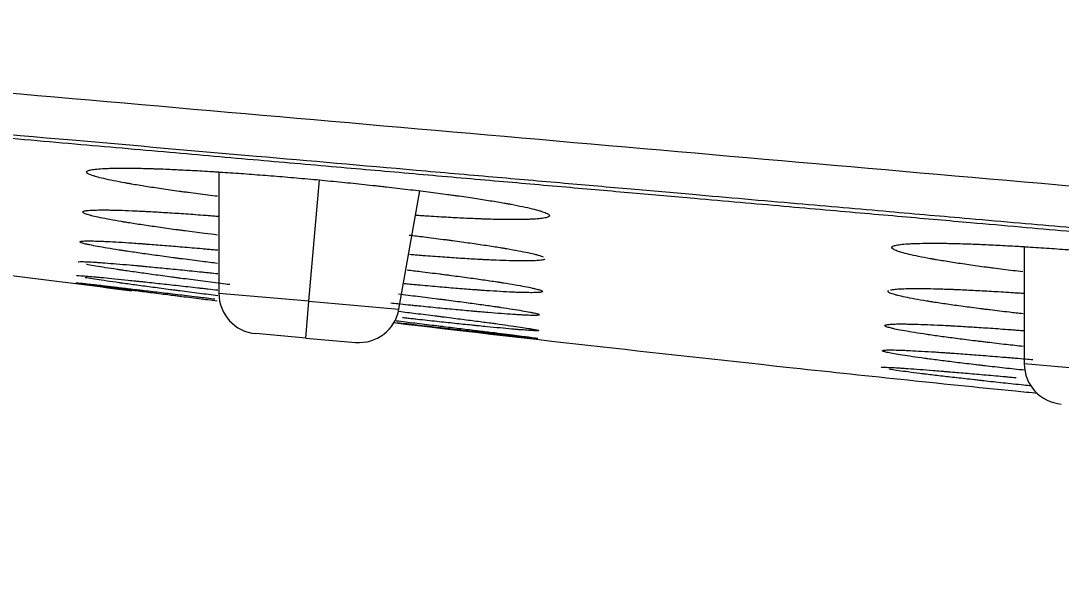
# Model space of a CAD drawing. Header units: millimetres. Extents: x 2433 to 4809, y -10272 to -6912.
# Drawn here: x 3942.58 to 3968.32, y -8014.41 to -8000.54 of the extents above; entities that cross this region are included whole.
import ezdxf

# ---------------------------------------------------------------- set-up
doc = ezdxf.new("R2010")
doc.units = ezdxf.units.MM
doc.layers.add('DIM', color=3, linetype='Continuous', lineweight=13)
doc.styles.add('ARIAL', font='arial.ttf')
doc.dimstyles.get("Standard").update_dxf_attribs({"dimtxt": 15, "dimasz": 15, "dimexe": 0.18, "dimexo": 0.0625, "dimgap": 4, "dimtad": 0, "dimtih": 1, "dimtoh": 1, "dimdec": 1, "dimdsep": 46, "dimtxsty": 'ARIAL', "dimcen": 0, "dimclrd": 3, "dimclre": 3, "dimclrt": 3, "dimadec": 0, "dimazin": 0, "dimtfac": 1, "dimtdec": 1, "dimtofl": 0, "dimtmove": 0, "dimatfit": 3, "dimfxl": 1, "dimtolj": 1, "dimtzin": 0, "dimarcsym": 0})

# ---------------------------------------------------------------- blocks, each defined once
blk = doc.blocks.new('*D39')
at = {"layer": 'Defpoints', "color": 0, "transparency": 16777216}
for p in [(3885.379, -7997.38), (4074.62, -8013.971), (4069.539, -8071.926)]:
    blk.add_point(p, dxfattribs=at)
at = {"layer": 'DIM', "color": 3, "lineweight": -2, "transparency": 16777216}
for p, q in [((3885.374, -7997.443), (3880.283, -8055.515)), ((4074.615, -8014.033), (4069.524, -8072.105)), ((3898.23, -8056.908), (3950.912, -8061.526)), ((4051.608, -8070.354), (3998.926, -8065.736))]:
    blk.add_line(p, q, dxfattribs=at)
at = {"layer": 'DIM', "color": 3, "transparency": 16777216}
for points in [[(3898.492, -8053.919), (3897.968, -8059.896), (3880.299, -8055.336)], [(4051.87, -8067.366), (4051.346, -8073.343), (4069.539, -8071.926)]]:
    blk.add_solid(points, dxfattribs=at)
at = {"layer": 'DIM', "color": 3, "transparency": 16777216, "insert": (3974.919, -8063.631), "char_height": 18, "attachment_point": 5, "style": 'ARIAL'}
blk.add_mtext('\\A1;190', dxfattribs=at)

msp = doc.modelspace()

# ---------------------------------------------------------------- linework, layer by layer
at = {"linetype": 'Continuous', "lineweight": 18, "extrusion": (-1, -2.22045e-16, 0)}
for p, q in [((3947.482, -8004.283), (3947.482, -8007.289)), ((3951.937, -8007.679), (3952.453, -8004.753)), ((3967.406, -8006.132), (3967.406, -8009.032)), ((3949.63, -8008.394), (3948.395, -8008.285)), ((3949.63, -8008.394), (3950.865, -8008.502))]:
    msp.add_line(p, q, dxfattribs=at)
at = {"linetype": 'Continuous', "lineweight": 13, "extrusion": (-1, -2.22045e-16, 0)}
for p, q in [((3949.709, -8007.484), (3949.972, -8004.48)), ((3949.709, -8007.484), (3947.482, -8007.289)), ((3949.63, -8008.394), (3949.709, -8007.484)), ((3949.709, -8007.484), (3951.937, -8007.679)), ((3969.633, -8009.227), (3967.406, -8009.032))]:
    msp.add_line(p, q, dxfattribs=at)
at = {"linetype": 'Continuous', "lineweight": 18}
for centre, start, end in [((3948.482, -8007.289), 180, 265), ((3950.952, -8007.505), 265, 350), ((3968.406, -8009.032), 180, 265)]:
    msp.add_arc(centre, 1, start, end, dxfattribs=at)
at = {"linetype": 'Continuous', "lineweight": 13}
for points, knots in [([(3925.062, -8000.813), (3927.337, -8001.014), (3929.613, -8001.212), (3934.167, -8001.612), (3936.446, -8001.811), (3943.283, -8002.411), (3947.845, -8002.811), (3961.544, -8004.011), (3970.687, -8004.814), (3979.831, -8005.614)], [0, 0, 0, 0, 0.125, 0.125, 0.25, 0.25, 0.5, 0.5, 1, 1, 1, 1]), ([(3979.742, -8006.643), (3979.725, -8006.641), (3979.691, -8006.638), (3979.641, -8006.634), (3979.591, -8006.629), (3979.541, -8006.625), (3979.491, -8006.621), (3979.441, -8006.616), (3979.39, -8006.612), (3979.338, -8006.607), (3979.285, -8006.603), (3979.23, -8006.598), (3979.174, -8006.593), (3979.116, -8006.588), (3979.052, -8006.582), (3978.982, -8006.576), (3978.904, -8006.569), (3978.823, -8006.562), (3978.738, -8006.555), (3978.649, -8006.547), (3978.556, -8006.539), (3978.459, -8006.53), (3978.358, -8006.521), (3978.252, -8006.512), (3978.143, -8006.503), (3977.979, -8006.488), (3977.749, -8006.468), (3977.444, -8006.441), (3977.102, -8006.411), (3976.723, -8006.378), (3976.376, -8006.348), (3976.07, -8006.321), (3975.811, -8006.298), (3975.534, -8006.274), (3975.24, -8006.248), (3974.929, -8006.221), (3974.543, -8006.187), (3974.07, -8006.146), (3973.5, -8006.096), (3972.77, -8006.032), (3971.851, -8005.951), (3970.71, -8005.851), (3969.556, -8005.75), (3968.402, -8005.649), (3967.261, -8005.549), (3965.804, -8005.421), (3963.967, -8005.26), (3961.686, -8005.06), (3959.557, -8004.874), (3957.638, -8004.705), (3955.988, -8004.561), (3954.218, -8004.406), (3951.678, -8004.183), (3948.21, -8003.879), (3943.655, -8003.48), (3939.7, -8003.133), (3936.505, -8002.853), (3934.23, -8002.654), (3932.093, -8002.466), (3930.16, -8002.297), (3928.928, -8002.189), (3928.151, -8002.121), (3927.771, -8002.088), (3927.299, -8002.046), (3926.834, -8002.006), (3926.415, -8001.969), (3926.085, -8001.94), (3925.786, -8001.914), (3925.517, -8001.89), (3925.28, -8001.869), (3925.132, -8001.856), (3925.063, -8001.85)], [0, 0, 0, 0, 0.00093, 0.001846, 0.002755, 0.003662, 0.004571, 0.005489, 0.006419, 0.007367, 0.008336, 0.00933, 0.010354, 0.01141, 0.012501, 0.01386, 0.015278, 0.016761, 0.018312, 0.019934, 0.02163, 0.023401, 0.025249, 0.027174, 0.029176, 0.031253, 0.03616, 0.041729, 0.047976, 0.054905, 0.062506, 0.066938, 0.071679, 0.076731, 0.082096, 0.087772, 0.093759, 0.103254, 0.113671, 0.125011, 0.143197, 0.164032, 0.187516, 0.206429, 0.227264, 0.25002, 0.286248, 0.327918, 0.375029, 0.402973, 0.433122, 0.465478, 0.500039, 0.572373, 0.6557, 0.750021, 0.78956, 0.83122, 0.875001, 0.907035, 0.937497, 0.942783, 0.949752, 0.958407, 0.968747, 0.975374, 0.981433, 0.986926, 0.991851, 0.996209, 1, 1, 1, 1])]:
    msp.add_open_spline(points, degree=3, knots=knots, dxfattribs=at)
at = {"linetype": 'Continuous', "lineweight": 18}
for points, knots in [([(3925.175, -8001.937), (3925.269, -8001.945), (3925.465, -8001.963), (3925.775, -8001.991), (3926.115, -8002.021), (3926.485, -8002.054), (3926.836, -8002.085), (3927.159, -8002.113), (3927.442, -8002.138), (3927.726, -8002.163), (3928.009, -8002.188), (3928.292, -8002.212), (3928.558, -8002.236), (3928.812, -8002.258), (3929.058, -8002.28), (3929.321, -8002.303), (3929.599, -8002.327), (3929.893, -8002.353), (3930.202, -8002.38), (3930.527, -8002.409), (3930.867, -8002.439), (3931.224, -8002.47), (3931.595, -8002.503), (3932.193, -8002.555), (3933.005, -8002.627), (3934.02, -8002.716), (3935.013, -8002.803), (3935.986, -8002.888), (3936.938, -8002.972), (3937.869, -8003.054), (3939.362, -8003.185), (3941.377, -8003.362), (3943.87, -8003.581), (3946.217, -8003.787), (3948.416, -8003.981), (3950.468, -8004.161), (3952.414, -8004.332), (3954.264, -8004.494), (3956.029, -8004.65), (3957.677, -8004.794), (3959.114, -8004.921), (3960.362, -8005.03), (3961.443, -8005.125), (3962.471, -8005.216), (3963.446, -8005.301), (3964.369, -8005.382), (3965.239, -8005.459), (3966.214, -8005.544), (3967.279, -8005.638), (3968.417, -8005.738), (3969.402, -8005.825), (3970.252, -8005.899), (3970.983, -8005.964), (3971.666, -8006.024), (3972.301, -8006.079), (3973.01, -8006.142), (3973.775, -8006.209), (3974.552, -8006.277), (3975.218, -8006.336), (3975.787, -8006.386), (3976.392, -8006.439), (3977.019, -8006.494), (3977.596, -8006.544), (3978.043, -8006.584), (3978.384, -8006.614), (3978.65, -8006.637), (3978.845, -8006.654), (3978.978, -8006.666), (3979.107, -8006.677), (3979.234, -8006.688), (3979.359, -8006.699), (3979.484, -8006.71), (3979.61, -8006.721), (3979.693, -8006.728), (3979.735, -8006.732)], [0, 0, 0, 0, 0.005151, 0.010852, 0.017103, 0.023903, 0.031252, 0.036466, 0.041678, 0.046888, 0.052095, 0.0573, 0.062502, 0.066749, 0.071284, 0.076106, 0.081216, 0.086613, 0.092297, 0.098266, 0.104522, 0.111063, 0.117889, 0.125, 0.144009, 0.162634, 0.180874, 0.198731, 0.216202, 0.23329, 0.249993, 0.298424, 0.344152, 0.387173, 0.427485, 0.465089, 0.499991, 0.53446, 0.566783, 0.596959, 0.624989, 0.645739, 0.665527, 0.68435, 0.702208, 0.719099, 0.735026, 0.749991, 0.772645, 0.793478, 0.812492, 0.826748, 0.840128, 0.852628, 0.864248, 0.874994, 0.891527, 0.906245, 0.91767, 0.928083, 0.937496, 0.950865, 0.962498, 0.969176, 0.9754, 0.981249, 0.983738, 0.986155, 0.988515, 0.990832, 0.993122, 0.995402, 0.997689, 1, 1, 1, 1]), ([(3947.448, -8004.885), (3947.369, -8004.876), (3947.29, -8004.866), (3947.048, -8004.835), (3946.888, -8004.814), (3946.693, -8004.788), (3946.654, -8004.783), (3946.577, -8004.773), (3946.539, -8004.767), (3946.425, -8004.752), (3946.351, -8004.741), (3946.134, -8004.71), (3945.996, -8004.69), (3945.735, -8004.65), (3945.61, -8004.63), (3945.434, -8004.601), (3945.377, -8004.592), (3945.294, -8004.577), (3945.267, -8004.572), (3945.214, -8004.563), (3945.187, -8004.558), (3945.058, -8004.535), (3944.963, -8004.517), (3944.789, -8004.481), (3944.711, -8004.464), (3944.569, -8004.431), (3944.507, -8004.415), (3944.439, -8004.396), (3944.426, -8004.392), (3944.401, -8004.385), (3944.389, -8004.381), (3944.355, -8004.37), (3944.335, -8004.363), (3944.281, -8004.342), (3944.254, -8004.329), (3944.218, -8004.304), (3944.209, -8004.293), (3944.21, -8004.277), (3944.213, -8004.272), (3944.221, -8004.264), (3944.224, -8004.262), (3944.231, -8004.257), (3944.236, -8004.255), (3944.26, -8004.244), (3944.289, -8004.235), (3944.364, -8004.221), (3944.411, -8004.215), (3944.521, -8004.204), (3944.585, -8004.2), (3944.676, -8004.195), (3944.695, -8004.195), (3944.733, -8004.193), (3944.793, -8004.191), (3944.856, -8004.189), (3944.989, -8004.187), (3945.085, -8004.186), (3945.293, -8004.187), (3945.404, -8004.188), (3945.582, -8004.192), (3945.644, -8004.193), (3945.739, -8004.196), (3945.771, -8004.197), (3945.837, -8004.199), (3945.87, -8004.2), (3946.037, -8004.205), (3946.176, -8004.211), (3946.466, -8004.224), (3946.616, -8004.231), (3946.929, -8004.248), (3947.09, -8004.257), (3947.299, -8004.27), (3947.341, -8004.272), (3947.426, -8004.278), (3947.553, -8004.286), (3947.682, -8004.294), (3947.942, -8004.312), (3948.118, -8004.325), (3948.475, -8004.352), (3948.656, -8004.366), (3948.933, -8004.388), (3949.026, -8004.396), (3949.213, -8004.412), (3949.307, -8004.42), (3949.588, -8004.444), (3949.777, -8004.461), (3949.966, -8004.479)], [0, 0, 0, 0, 0.017181, 0.017181, 0.053582, 0.053582, 0.062682, 0.062682, 0.071782, 0.071782, 0.089983, 0.089983, 0.126383, 0.126383, 0.162784, 0.162784, 0.180984, 0.180984, 0.190084, 0.190084, 0.199185, 0.199185, 0.235585, 0.235585, 0.271986, 0.271986, 0.308387, 0.308387, 0.317487, 0.317487, 0.326587, 0.326587, 0.344787, 0.344787, 0.381188, 0.381188, 0.417589, 0.417589, 0.435789, 0.435789, 0.444889, 0.444889, 0.45399, 0.45399, 0.49039, 0.49039, 0.526791, 0.526791, 0.563192, 0.563192, 0.572292, 0.572292, 0.581392, 0.599592, 0.599592, 0.635993, 0.635993, 0.672394, 0.672394, 0.690594, 0.690594, 0.699694, 0.699694, 0.708794, 0.708794, 0.745195, 0.745195, 0.781596, 0.781596, 0.817997, 0.817997, 0.827097, 0.827097, 0.836197, 0.854397, 0.854397, 0.890798, 0.890798, 0.927199, 0.927199, 0.945399, 0.945399, 0.963599, 0.963599, 1, 1, 1, 1]), ([(3949.966, -8004.479), (3950.155, -8004.497), (3950.343, -8004.515), (3950.715, -8004.552), (3950.9, -8004.571), (3951.175, -8004.601), (3951.266, -8004.611), (3951.403, -8004.626), (3951.448, -8004.631), (3951.539, -8004.641), (3951.584, -8004.646), (3951.81, -8004.671), (3951.986, -8004.692), (3952.33, -8004.733), (3952.498, -8004.754), (3952.826, -8004.795), (3952.986, -8004.816), (3953.181, -8004.843), (3953.22, -8004.848), (3953.297, -8004.858), (3953.335, -8004.864), (3953.449, -8004.879), (3953.522, -8004.89), (3953.739, -8004.921), (3953.876, -8004.942), (3954.137, -8004.983), (3954.261, -8005.003), (3954.437, -8005.033), (3954.494, -8005.043), (3954.577, -8005.057), (3954.604, -8005.062), (3954.658, -8005.072), (3954.684, -8005.077), (3954.813, -8005.101), (3954.908, -8005.12), (3955.081, -8005.157), (3955.16, -8005.174), (3955.301, -8005.209), (3955.363, -8005.225), (3955.431, -8005.245), (3955.444, -8005.249), (3955.469, -8005.257), (3955.504, -8005.269), (3955.535, -8005.28), (3955.589, -8005.302), (3955.616, -8005.315), (3955.652, -8005.341), (3955.661, -8005.353), (3955.659, -8005.37), (3955.657, -8005.375), (3955.649, -8005.383), (3955.646, -8005.386), (3955.638, -8005.391), (3955.634, -8005.393), (3955.609, -8005.405), (3955.58, -8005.413), (3955.504, -8005.428), (3955.411, -8005.441), (3955.284, -8005.45), (3955.193, -8005.454), (3955.174, -8005.455), (3955.135, -8005.456), (3955.076, -8005.458), (3955.013, -8005.46), (3954.88, -8005.462), (3954.784, -8005.462), (3954.577, -8005.461), (3954.467, -8005.46), (3954.288, -8005.456), (3954.227, -8005.454), (3954.132, -8005.451), (3954.1, -8005.45), (3954.035, -8005.448), (3954.002, -8005.447), (3953.835, -8005.441), (3953.696, -8005.435), (3953.407, -8005.421), (3953.257, -8005.413), (3952.945, -8005.396), (3952.784, -8005.386), (3952.575, -8005.372), (3952.533, -8005.37), (3952.449, -8005.364), (3952.406, -8005.361), (3952.362, -8005.358), (3952.362, -8005.358)], [0, 0, 0, 0, 0.036358, 0.036358, 0.072715, 0.072715, 0.090894, 0.090894, 0.099984, 0.099984, 0.109073, 0.109073, 0.145431, 0.145431, 0.181788, 0.181788, 0.218146, 0.218146, 0.227236, 0.227236, 0.236325, 0.236325, 0.254504, 0.254504, 0.290861, 0.290861, 0.327219, 0.327219, 0.345398, 0.345398, 0.354487, 0.354487, 0.363577, 0.363577, 0.399935, 0.399935, 0.436292, 0.436292, 0.47265, 0.47265, 0.481739, 0.481739, 0.490829, 0.509008, 0.509008, 0.545365, 0.545365, 0.581723, 0.581723, 0.599902, 0.599902, 0.608991, 0.608991, 0.618081, 0.618081, 0.654438, 0.654438, 0.690796, 0.727154, 0.727154, 0.736243, 0.736243, 0.745333, 0.763511, 0.763511, 0.799869, 0.799869, 0.836227, 0.836227, 0.854406, 0.854406, 0.863495, 0.863495, 0.872584, 0.872584, 0.908942, 0.908942, 0.9453, 0.9453, 0.981658, 0.981658, 0.990747, 0.990747, 0.999836, 1, 1, 1, 1]), ([(3947.45, -8005.844), (3947.342, -8005.83), (3947.235, -8005.817), (3946.965, -8005.783), (3946.805, -8005.762), (3946.609, -8005.737), (3946.571, -8005.731), (3946.493, -8005.721), (3946.455, -8005.716), (3946.341, -8005.701), (3946.267, -8005.691), (3946.05, -8005.66), (3945.912, -8005.641), (3945.65, -8005.602), (3945.526, -8005.584), (3945.349, -8005.556), (3945.292, -8005.547), (3945.209, -8005.533), (3945.182, -8005.529), (3945.128, -8005.52), (3945.101, -8005.516), (3944.972, -8005.494), (3944.876, -8005.477), (3944.702, -8005.445), (3944.623, -8005.429), (3944.481, -8005.4), (3944.418, -8005.386), (3944.35, -8005.369), (3944.337, -8005.365), (3944.311, -8005.359), (3944.299, -8005.356), (3944.265, -8005.346), (3944.244, -8005.34), (3944.189, -8005.322), (3944.162, -8005.312), (3944.125, -8005.292), (3944.116, -8005.282), (3944.116, -8005.27), (3944.119, -8005.266), (3944.126, -8005.261), (3944.129, -8005.259), (3944.136, -8005.256), (3944.14, -8005.254), (3944.165, -8005.246), (3944.193, -8005.241), (3944.268, -8005.232), (3944.314, -8005.229), (3944.424, -8005.224), (3944.487, -8005.223), (3944.578, -8005.222), (3944.596, -8005.222), (3944.635, -8005.222), (3944.694, -8005.223), (3944.757, -8005.223), (3944.889, -8005.226), (3944.985, -8005.228), (3945.192, -8005.235), (3945.303, -8005.239), (3945.481, -8005.247), (3945.542, -8005.25), (3945.637, -8005.255), (3945.669, -8005.257), (3945.735, -8005.26), (3945.767, -8005.262), (3945.934, -8005.271), (3946.073, -8005.279), (3946.363, -8005.297), (3946.663, -8005.317), (3946.986, -8005.341), (3947.194, -8005.356), (3947.236, -8005.36), (3947.321, -8005.366), (3947.383, -8005.371), (3947.445, -8005.376), (3947.465, -8005.377)], [0, 0, 0, 0, 0.02752, 0.02752, 0.070521, 0.070521, 0.081271, 0.081271, 0.092021, 0.092021, 0.113521, 0.113521, 0.156522, 0.156522, 0.199523, 0.199523, 0.221023, 0.221023, 0.231773, 0.231773, 0.242523, 0.242523, 0.285524, 0.285524, 0.328524, 0.328524, 0.371525, 0.371525, 0.382275, 0.382275, 0.393025, 0.393025, 0.414526, 0.414526, 0.457526, 0.457526, 0.500527, 0.500527, 0.522027, 0.522027, 0.532777, 0.532777, 0.543527, 0.543527, 0.586528, 0.586528, 0.629528, 0.629528, 0.672529, 0.672529, 0.683279, 0.683279, 0.694029, 0.71553, 0.71553, 0.75853, 0.75853, 0.801531, 0.801531, 0.823031, 0.823031, 0.833781, 0.833781, 0.844531, 0.844531, 0.887532, 0.887532, 0.930533, 0.973533, 0.973533, 0.984283, 0.984283, 0.995033, 1, 1, 1, 1]), ([(3935.473, -8005.926), (3937.699, -8006.231), (3940.984, -8006.669), (3944.272, -8007.088), (3945.33, -8007.222)], [0, 0, 0, 0, 0.678169, 1, 1, 1, 1]), ([(3952.19, -8005.844), (3952.313, -8005.859), (3952.435, -8005.874), (3952.718, -8005.909), (3952.879, -8005.93), (3953.074, -8005.955), (3953.113, -8005.96), (3953.19, -8005.97), (3953.228, -8005.975), (3953.341, -8005.991), (3953.415, -8006.001), (3953.632, -8006.031), (3953.769, -8006.05), (3954.031, -8006.089), (3954.156, -8006.108), (3954.332, -8006.135), (3954.389, -8006.144), (3954.472, -8006.158), (3954.499, -8006.163), (3954.553, -8006.172), (3954.58, -8006.176), (3954.709, -8006.198), (3954.804, -8006.215), (3954.978, -8006.248), (3955.057, -8006.264), (3955.199, -8006.295), (3955.262, -8006.309), (3955.33, -8006.327), (3955.343, -8006.33), (3955.368, -8006.337), (3955.404, -8006.347), (3955.435, -8006.357), (3955.472, -8006.369), (3955.489, -8006.375), (3955.503, -8006.381)], [0, 0, 0, 0, 0.070854, 0.070854, 0.168448, 0.168448, 0.192846, 0.192846, 0.217245, 0.217245, 0.266042, 0.266042, 0.363637, 0.363637, 0.461231, 0.461231, 0.510028, 0.510028, 0.534427, 0.534427, 0.558825, 0.558825, 0.65642, 0.65642, 0.754014, 0.754014, 0.851608, 0.851608, 0.876007, 0.876007, 0.900405, 0.949203, 0.949203, 1, 1, 1, 1]), ([(3947.452, -8006.547), (3947.322, -8006.53), (3947.194, -8006.514), (3946.904, -8006.478), (3946.743, -8006.457), (3946.547, -8006.431), (3946.509, -8006.426), (3946.431, -8006.416), (3946.393, -8006.411), (3946.279, -8006.396), (3946.205, -8006.386), (3945.988, -8006.356), (3945.849, -8006.337), (3945.587, -8006.3), (3945.462, -8006.282), (3945.285, -8006.256), (3945.228, -8006.247), (3945.144, -8006.235), (3945.117, -8006.231), (3945.063, -8006.222), (3945.036, -8006.218), (3944.906, -8006.198), (3944.811, -8006.182), (3944.635, -8006.153), (3944.556, -8006.139), (3944.413, -8006.113), (3944.35, -8006.101), (3944.267, -8006.084), (3944.242, -8006.079), (3944.196, -8006.068), (3944.175, -8006.063), (3944.119, -8006.049), (3944.091, -8006.04), (3944.054, -8006.025), (3944.044, -8006.018), (3944.044, -8006.01), (3944.046, -8006.007), (3944.053, -8006.004), (3944.056, -8006.002), (3944.063, -8006), (3944.067, -8005.999), (3944.091, -8005.995), (3944.119, -8005.992), (3944.193, -8005.989), (3944.239, -8005.989), (3944.348, -8005.989), (3944.411, -8005.991), (3944.501, -8005.994), (3944.52, -8005.994), (3944.558, -8005.996), (3944.616, -8005.998), (3944.679, -8006.001), (3944.811, -8006.007), (3944.907, -8006.013), (3945.113, -8006.025), (3945.223, -8006.032), (3945.401, -8006.044), (3945.462, -8006.048), (3945.557, -8006.055), (3945.589, -8006.057), (3945.654, -8006.062), (3945.687, -8006.065), (3945.853, -8006.077), (3945.991, -8006.088), (3946.28, -8006.111), (3946.58, -8006.136), (3946.902, -8006.163), (3947.11, -8006.182), (3947.152, -8006.186), (3947.236, -8006.193), (3947.325, -8006.201), (3947.414, -8006.209), (3947.461, -8006.213)], [0, 0, 0, 0, 0.03246, 0.03246, 0.074946, 0.074946, 0.085567, 0.085567, 0.096189, 0.096189, 0.117432, 0.117432, 0.159918, 0.159918, 0.202405, 0.202405, 0.223648, 0.223648, 0.234269, 0.234269, 0.244891, 0.244891, 0.287377, 0.287377, 0.329864, 0.329864, 0.37235, 0.37235, 0.393593, 0.393593, 0.414836, 0.414836, 0.457323, 0.457323, 0.499809, 0.499809, 0.521052, 0.521052, 0.531674, 0.531674, 0.542295, 0.542295, 0.584781, 0.584781, 0.627268, 0.627268, 0.669754, 0.669754, 0.680376, 0.680376, 0.690997, 0.71224, 0.71224, 0.754727, 0.754727, 0.797213, 0.797213, 0.818456, 0.818456, 0.829078, 0.829078, 0.839699, 0.839699, 0.882185, 0.882185, 0.924672, 0.967158, 0.967158, 0.97778, 0.97778, 0.988401, 1, 1, 1, 1]), ([(3967.372, -8006.756), (3967.29, -8006.746), (3967.208, -8006.736), (3966.963, -8006.706), (3966.803, -8006.686), (3966.608, -8006.66), (3966.569, -8006.655), (3966.492, -8006.645), (3966.454, -8006.64), (3966.34, -8006.625), (3966.266, -8006.615), (3966.05, -8006.584), (3965.912, -8006.564), (3965.65, -8006.525), (3965.526, -8006.505), (3965.35, -8006.476), (3965.293, -8006.467), (3965.21, -8006.453), (3965.183, -8006.448), (3965.13, -8006.438), (3965.103, -8006.434), (3964.974, -8006.41), (3964.879, -8006.392), (3964.706, -8006.356), (3964.627, -8006.339), (3964.486, -8006.306), (3964.424, -8006.289), (3964.356, -8006.27), (3964.343, -8006.266), (3964.318, -8006.258), (3964.306, -8006.254), (3964.273, -8006.243), (3964.252, -8006.235), (3964.198, -8006.214), (3964.171, -8006.2), (3964.135, -8006.175), (3964.126, -8006.163), (3964.128, -8006.146), (3964.13, -8006.14), (3964.138, -8006.132), (3964.141, -8006.13), (3964.149, -8006.125), (3964.153, -8006.122), (3964.178, -8006.11), (3964.207, -8006.102), (3964.283, -8006.086), (3964.329, -8006.079), (3964.44, -8006.067), (3964.504, -8006.062), (3964.595, -8006.057), (3964.614, -8006.056), (3964.652, -8006.055), (3964.712, -8006.052), (3964.775, -8006.05), (3964.908, -8006.047), (3965.005, -8006.046), (3965.212, -8006.045), (3965.323, -8006.046), (3965.502, -8006.049), (3965.563, -8006.05), (3965.659, -8006.052), (3965.691, -8006.053), (3965.756, -8006.054), (3965.79, -8006.055), (3965.957, -8006.06), (3966.096, -8006.065), (3966.386, -8006.077), (3966.688, -8006.09), (3967.011, -8006.108), (3967.22, -8006.12), (3967.262, -8006.122), (3967.347, -8006.127), (3967.474, -8006.135), (3967.603, -8006.143), (3967.863, -8006.16), (3968.039, -8006.172), (3968.397, -8006.197), (3968.578, -8006.211), (3968.855, -8006.232), (3968.948, -8006.24), (3969.135, -8006.255), (3969.229, -8006.262), (3969.51, -8006.286), (3969.699, -8006.303), (3969.888, -8006.32)], [0, 0, 0, 0, 0.017807, 0.017807, 0.054184, 0.054184, 0.063279, 0.063279, 0.072373, 0.072373, 0.090562, 0.090562, 0.126939, 0.126939, 0.163317, 0.163317, 0.181506, 0.181506, 0.1906, 0.1906, 0.199694, 0.199694, 0.236072, 0.236072, 0.272449, 0.272449, 0.308827, 0.308827, 0.317921, 0.317921, 0.327016, 0.327016, 0.345205, 0.345205, 0.381582, 0.381582, 0.41796, 0.41796, 0.436148, 0.436148, 0.445243, 0.445243, 0.454337, 0.454337, 0.490715, 0.490715, 0.527092, 0.527092, 0.56347, 0.56347, 0.572564, 0.572564, 0.581658, 0.599847, 0.599847, 0.636225, 0.636225, 0.672602, 0.672602, 0.690791, 0.690791, 0.699885, 0.699885, 0.70898, 0.70898, 0.745357, 0.745357, 0.781735, 0.818112, 0.818112, 0.827207, 0.827207, 0.836301, 0.85449, 0.85449, 0.890867, 0.890867, 0.927245, 0.927245, 0.945434, 0.945434, 0.963622, 0.963622, 1, 1, 1, 1]), ([(3955.546, -8006.444), (3955.546, -8006.444), (3955.545, -8006.444), (3955.542, -8006.446), (3955.537, -8006.448), (3955.513, -8006.457), (3955.484, -8006.462), (3955.41, -8006.472), (3955.363, -8006.476), (3955.254, -8006.482), (3955.19, -8006.483), (3955.1, -8006.485), (3955.081, -8006.485), (3955.043, -8006.485), (3954.984, -8006.485), (3954.92, -8006.484), (3954.788, -8006.483), (3954.693, -8006.48), (3954.487, -8006.474), (3954.376, -8006.47), (3954.198, -8006.462), (3954.137, -8006.459), (3954.042, -8006.454), (3954.01, -8006.453), (3953.945, -8006.449), (3953.912, -8006.448), (3953.746, -8006.439), (3953.607, -8006.43), (3953.318, -8006.412), (3953.169, -8006.402), (3952.858, -8006.38), (3952.697, -8006.368), (3952.488, -8006.352), (3952.446, -8006.348), (3952.362, -8006.342), (3952.293, -8006.336), (3952.222, -8006.331), (3952.195, -8006.328)], [0, 0, 0, 0, 0.001144, 0.001144, 0.024031, 0.024031, 0.115576, 0.115576, 0.207122, 0.207122, 0.298668, 0.298668, 0.321554, 0.321554, 0.344441, 0.390214, 0.390214, 0.481759, 0.481759, 0.573305, 0.573305, 0.619078, 0.619078, 0.641964, 0.641964, 0.664851, 0.664851, 0.756397, 0.756397, 0.847942, 0.847942, 0.939488, 0.939488, 0.962375, 0.962375, 0.985261, 1, 1, 1, 1]), ([(3944.004, -8006.506), (3944.005, -8006.506), (3944.006, -8006.506), (3944.011, -8006.505), (3944.015, -8006.505), (3944.038, -8006.502), (3944.065, -8006.501), (3944.139, -8006.502), (3944.184, -8006.504), (3944.292, -8006.509), (3944.355, -8006.512), (3944.444, -8006.518), (3944.463, -8006.519), (3944.501, -8006.522), (3944.559, -8006.526), (3944.622, -8006.53), (3944.753, -8006.54), (3944.848, -8006.548), (3945.053, -8006.565), (3945.164, -8006.574), (3945.341, -8006.59), (3945.402, -8006.596), (3945.496, -8006.604), (3945.528, -8006.607), (3945.593, -8006.613), (3945.757, -8006.628), (3945.93, -8006.645), (3946.218, -8006.673), (3946.518, -8006.702), (3946.839, -8006.735), (3947.047, -8006.756), (3947.089, -8006.76), (3947.173, -8006.769), (3947.281, -8006.78), (3947.391, -8006.792), (3947.459, -8006.799)], [0, 0, 0, 0, 0.007525, 0.007525, 0.02979, 0.02979, 0.118849, 0.118849, 0.207908, 0.207908, 0.296967, 0.296967, 0.319232, 0.319232, 0.341497, 0.386026, 0.386026, 0.475085, 0.475085, 0.564145, 0.564145, 0.608674, 0.608674, 0.630939, 0.630939, 0.653204, 0.742263, 0.742263, 0.831322, 0.920381, 0.920381, 0.942646, 0.942646, 0.964911, 1, 1, 1, 1]), ([(3947.755, -8007.072), (3947.68, -8007.062), (3947.605, -8007.053), (3947.359, -8007.022), (3947.191, -8007), (3946.862, -8006.958), (3946.701, -8006.937), (3946.505, -8006.911), (3946.467, -8006.906), (3946.389, -8006.896), (3946.351, -8006.891), (3946.237, -8006.875), (3946.163, -8006.865), (3945.945, -8006.836), (3945.807, -8006.817), (3945.543, -8006.78), (3945.419, -8006.762), (3945.241, -8006.737), (3945.184, -8006.728), (3945.1, -8006.716), (3945.073, -8006.712), (3945.019, -8006.704), (3944.992, -8006.7), (3944.861, -8006.68), (3944.765, -8006.666), (3944.59, -8006.638), (3944.51, -8006.625), (3944.366, -8006.6), (3944.303, -8006.589), (3944.233, -8006.576), (3944.22, -8006.573), (3944.207, -8006.571), (3944.206, -8006.571), (3944.205, -8006.571)], [0, 0, 0, 0, 0.044061, 0.044061, 0.14725, 0.14725, 0.250438, 0.250438, 0.276236, 0.276236, 0.302033, 0.302033, 0.353627, 0.353627, 0.456815, 0.456815, 0.560004, 0.560004, 0.611598, 0.611598, 0.637395, 0.637395, 0.663192, 0.663192, 0.766381, 0.766381, 0.869569, 0.869569, 0.972758, 0.972758, 0.998555, 0.998555, 1, 1, 1, 1]), ([(3943.962, -8006.85), (3943.963, -8006.85), (3943.963, -8006.85), (3943.966, -8006.849), (3943.969, -8006.849), (3943.976, -8006.848), (3943.98, -8006.848), (3944.002, -8006.848), (3944.03, -8006.849), (3944.102, -8006.853), (3944.147, -8006.856), (3944.255, -8006.865), (3944.317, -8006.87), (3944.406, -8006.878), (3944.425, -8006.88), (3944.463, -8006.883), (3944.521, -8006.888), (3944.583, -8006.894), (3944.714, -8006.907), (3944.809, -8006.916), (3945.013, -8006.937), (3945.123, -8006.948), (3945.3, -8006.967), (3945.361, -8006.973), (3945.455, -8006.983), (3945.487, -8006.987), (3945.552, -8006.993), (3945.585, -8006.997), (3945.75, -8007.015), (3945.888, -8007.03), (3946.176, -8007.061), (3946.475, -8007.094), (3946.796, -8007.13), (3947.003, -8007.153), (3947.045, -8007.158), (3947.129, -8007.167), (3947.252, -8007.181), (3947.376, -8007.195), (3947.458, -8007.204)], [0, 0, 0, 0, 0.005716, 0.005716, 0.027373, 0.027373, 0.04903, 0.04903, 0.135659, 0.135659, 0.222288, 0.222288, 0.308917, 0.308917, 0.330574, 0.330574, 0.352232, 0.395546, 0.395546, 0.482175, 0.482175, 0.568804, 0.568804, 0.612119, 0.612119, 0.633776, 0.633776, 0.655433, 0.655433, 0.742062, 0.742062, 0.828691, 0.91532, 0.91532, 0.936977, 0.936977, 0.958635, 1, 1, 1, 1]), ([(3947.455, -8007.348), (3947.3, -8007.328), (3947.148, -8007.309), (3946.835, -8007.269), (3946.674, -8007.248), (3946.478, -8007.222), (3946.44, -8007.217), (3946.362, -8007.207), (3946.324, -8007.202), (3946.21, -8007.187), (3946.136, -8007.177), (3945.918, -8007.148), (3945.779, -8007.13), (3945.516, -8007.094), (3945.39, -8007.077), (3945.213, -8007.053), (3945.155, -8007.045), (3945.071, -8007.033), (3945.044, -8007.029), (3944.99, -8007.021), (3944.963, -8007.018), (3944.832, -8006.999), (3944.736, -8006.985), (3944.56, -8006.959), (3944.48, -8006.947), (3944.336, -8006.925), (3944.272, -8006.915), (3944.202, -8006.903), (3944.189, -8006.901), (3944.175, -8006.899), (3944.174, -8006.899), (3944.173, -8006.899)], [0, 0, 0, 0, 0.098457, 0.098457, 0.20749, 0.20749, 0.234749, 0.234749, 0.262007, 0.262007, 0.316524, 0.316524, 0.425557, 0.425557, 0.534591, 0.534591, 0.589107, 0.589107, 0.616366, 0.616366, 0.643624, 0.643624, 0.752657, 0.752657, 0.861691, 0.861691, 0.970724, 0.970724, 0.997982, 0.997982, 1, 1, 1, 1]), ([(3952.14, -8006.706), (3952.251, -8006.72), (3952.36, -8006.733), (3952.631, -8006.766), (3952.791, -8006.786), (3952.987, -8006.811), (3953.026, -8006.816), (3953.103, -8006.826), (3953.141, -8006.831), (3953.255, -8006.846), (3953.329, -8006.856), (3953.546, -8006.885), (3953.684, -8006.904), (3953.946, -8006.94), (3954.071, -8006.958), (3954.247, -8006.984), (3954.305, -8006.993), (3954.388, -8007.006), (3954.415, -8007.01), (3954.469, -8007.018), (3954.496, -8007.022), (3954.626, -8007.043), (3954.721, -8007.059), (3954.896, -8007.089), (3954.975, -8007.103), (3955.118, -8007.13), (3955.181, -8007.143), (3955.25, -8007.158), (3955.263, -8007.161), (3955.288, -8007.167), (3955.325, -8007.175), (3955.356, -8007.183), (3955.411, -8007.199), (3955.439, -8007.208), (3955.476, -8007.225), (3955.486, -8007.233), (3955.486, -8007.243), (3955.483, -8007.246), (3955.476, -8007.25), (3955.473, -8007.251), (3955.466, -8007.254), (3955.462, -8007.255), (3955.438, -8007.261), (3955.409, -8007.264), (3955.335, -8007.269), (3955.289, -8007.27), (3955.18, -8007.271), (3955.117, -8007.27), (3955.027, -8007.268), (3955.008, -8007.268), (3954.97, -8007.267), (3954.912, -8007.265), (3954.849, -8007.263), (3954.717, -8007.257), (3954.622, -8007.252), (3954.416, -8007.241), (3954.306, -8007.234), (3954.129, -8007.223), (3954.068, -8007.219), (3953.973, -8007.212), (3953.941, -8007.21), (3953.876, -8007.205), (3953.843, -8007.203), (3953.678, -8007.19), (3953.539, -8007.18), (3953.251, -8007.157), (3953.102, -8007.144), (3952.791, -8007.117), (3952.63, -8007.103), (3952.422, -8007.084), (3952.381, -8007.081), (3952.297, -8007.073), (3952.207, -8007.065), (3952.117, -8007.056), (3952.07, -8007.052)], [0, 0, 0, 0, 0.027807, 0.027807, 0.070488, 0.070488, 0.081158, 0.081158, 0.091829, 0.091829, 0.113169, 0.113169, 0.155851, 0.155851, 0.198532, 0.198532, 0.219872, 0.219872, 0.230543, 0.230543, 0.241213, 0.241213, 0.283894, 0.283894, 0.326575, 0.326575, 0.369257, 0.369257, 0.379927, 0.379927, 0.390597, 0.411938, 0.411938, 0.454619, 0.454619, 0.4973, 0.4973, 0.518641, 0.518641, 0.529311, 0.529311, 0.539982, 0.539982, 0.582663, 0.582663, 0.625344, 0.625344, 0.668025, 0.668025, 0.678696, 0.678696, 0.689366, 0.710707, 0.710707, 0.753388, 0.753388, 0.796069, 0.796069, 0.81741, 0.81741, 0.82808, 0.82808, 0.83875, 0.83875, 0.881432, 0.881432, 0.924113, 0.924113, 0.966794, 0.966794, 0.977464, 0.977464, 0.988135, 1, 1, 1, 1]), ([(3943.941, -8007.024), (3943.942, -8007.023), (3943.944, -8007.023), (3943.948, -8007.024), (3943.951, -8007.024), (3943.958, -8007.024), (3943.962, -8007.024), (3943.984, -8007.026), (3944.011, -8007.029), (3944.083, -8007.036), (3944.128, -8007.041), (3944.235, -8007.053), (3944.297, -8007.06), (3944.386, -8007.07), (3944.405, -8007.072), (3944.442, -8007.076), (3944.5, -8007.083), (3944.563, -8007.09), (3944.693, -8007.105), (3944.788, -8007.116), (3944.992, -8007.14), (3945.102, -8007.153), (3945.278, -8007.173), (3945.339, -8007.181), (3945.433, -8007.192), (3945.465, -8007.196), (3945.529, -8007.203), (3945.562, -8007.207), (3945.727, -8007.227), (3945.865, -8007.243), (3946.153, -8007.277), (3946.451, -8007.313), (3946.772, -8007.351), (3946.979, -8007.376), (3947.021, -8007.381), (3947.105, -8007.391), (3947.211, -8007.404), (3947.319, -8007.417), (3947.385, -8007.425)], [0, 0, 0, 0, 0.026558, 0.026558, 0.047937, 0.047937, 0.069316, 0.069316, 0.154834, 0.154834, 0.240351, 0.240351, 0.325868, 0.325868, 0.347247, 0.347247, 0.368627, 0.411385, 0.411385, 0.496902, 0.496902, 0.58242, 0.58242, 0.625178, 0.625178, 0.646558, 0.646558, 0.667937, 0.667937, 0.753454, 0.753454, 0.838971, 0.924488, 0.924488, 0.945868, 0.945868, 0.967247, 1, 1, 1, 1]), ([(3947.441, -8007.48), (3947.287, -8007.461), (3947.136, -8007.442), (3946.824, -8007.403), (3946.663, -8007.383), (3946.467, -8007.358), (3946.428, -8007.353), (3946.351, -8007.343), (3946.313, -8007.338), (3946.198, -8007.324), (3946.124, -8007.314), (3945.906, -8007.287), (3945.767, -8007.269), (3945.503, -8007.235), (3945.378, -8007.219), (3945.2, -8007.196), (3945.143, -8007.189), (3945.059, -8007.178), (3945.031, -8007.174), (3944.977, -8007.167), (3944.95, -8007.164), (3944.819, -8007.147), (3944.722, -8007.134), (3944.546, -8007.11), (3944.465, -8007.1), (3944.321, -8007.08), (3944.257, -8007.071), (3944.187, -8007.062), (3944.173, -8007.06), (3944.159, -8007.058), (3944.158, -8007.058), (3944.157, -8007.058)], [0, 0, 0, 0, 0.097802, 0.097802, 0.206895, 0.206895, 0.234168, 0.234168, 0.261441, 0.261441, 0.315988, 0.315988, 0.42508, 0.42508, 0.534173, 0.534173, 0.58872, 0.58872, 0.615993, 0.615993, 0.643266, 0.643266, 0.752359, 0.752359, 0.861452, 0.861452, 0.970545, 0.970545, 0.997818, 0.997818, 1, 1, 1, 1]), ([(3967.374, -8007.795), (3967.26, -8007.782), (3967.148, -8007.769), (3966.873, -8007.737), (3966.713, -8007.717), (3966.518, -8007.693), (3966.479, -8007.688), (3966.402, -8007.679), (3966.363, -8007.674), (3966.25, -8007.659), (3966.176, -8007.65), (3965.959, -8007.621), (3965.821, -8007.602), (3965.559, -8007.566), (3965.435, -8007.548), (3965.258, -8007.521), (3965.201, -8007.512), (3965.118, -8007.499), (3965.091, -8007.495), (3965.037, -8007.486), (3965.011, -8007.482), (3964.881, -8007.46), (3964.786, -8007.444), (3964.612, -8007.412), (3964.534, -8007.397), (3964.392, -8007.367), (3964.33, -8007.353), (3964.262, -8007.336), (3964.249, -8007.332), (3964.224, -8007.325), (3964.212, -8007.322), (3964.178, -8007.312), (3964.157, -8007.306), (3964.103, -8007.288), (3964.075, -8007.276), (3964.039, -8007.255), (3964.03, -8007.245), (3964.031, -8007.232), (3964.034, -8007.227), (3964.041, -8007.221), (3964.044, -8007.219), (3964.049, -8007.217), (3964.049, -8007.217), (3964.049, -8007.217)], [0, 0, 0, 0, 0.053953, 0.053953, 0.1343, 0.1343, 0.154387, 0.154387, 0.174474, 0.174474, 0.214647, 0.214647, 0.294995, 0.294995, 0.375342, 0.375342, 0.415515, 0.415515, 0.435602, 0.435602, 0.455689, 0.455689, 0.536036, 0.536036, 0.616383, 0.616383, 0.69673, 0.69673, 0.716817, 0.716817, 0.736904, 0.736904, 0.777077, 0.777077, 0.857425, 0.857425, 0.937772, 0.937772, 0.977945, 0.977945, 0.998032, 0.998032, 1, 1, 1, 1]), ([(3964.096, -8007.202), (3964.11, -8007.198), (3964.128, -8007.195), (3964.185, -8007.187), (3964.232, -8007.182), (3964.342, -8007.175), (3964.406, -8007.172), (3964.497, -8007.169), (3964.515, -8007.169), (3964.554, -8007.168), (3964.613, -8007.167), (3964.677, -8007.167), (3964.81, -8007.167), (3964.906, -8007.167), (3965.113, -8007.171), (3965.224, -8007.174), (3965.403, -8007.179), (3965.464, -8007.181), (3965.559, -8007.184), (3965.592, -8007.186), (3965.657, -8007.188), (3965.69, -8007.189), (3965.857, -8007.196), (3965.996, -8007.203), (3966.286, -8007.217), (3966.587, -8007.234), (3966.91, -8007.253), (3967.119, -8007.267), (3967.161, -8007.27), (3967.246, -8007.275), (3967.307, -8007.279), (3967.369, -8007.283), (3967.389, -8007.285)], [0, 0, 0, 0, 0.051598, 0.051598, 0.150257, 0.150257, 0.248915, 0.248915, 0.273579, 0.273579, 0.298244, 0.347573, 0.347573, 0.446231, 0.446231, 0.54489, 0.54489, 0.594219, 0.594219, 0.618883, 0.618883, 0.643548, 0.643548, 0.742206, 0.742206, 0.840864, 0.939522, 0.939522, 0.964187, 0.964187, 0.988852, 1, 1, 1, 1]), ([(3951.922, -8007.301), (3952.084, -8007.321), (3952.243, -8007.341), (3952.563, -8007.38), (3952.724, -8007.4), (3952.92, -8007.425), (3952.958, -8007.43), (3953.036, -8007.44), (3953.074, -8007.445), (3953.188, -8007.46), (3953.262, -8007.469), (3953.479, -8007.498), (3953.617, -8007.516), (3953.88, -8007.552), (3954.005, -8007.569), (3954.183, -8007.594), (3954.24, -8007.602), (3954.324, -8007.614), (3954.351, -8007.618), (3954.405, -8007.626), (3954.432, -8007.63), (3954.562, -8007.649), (3954.658, -8007.664), (3954.834, -8007.691), (3954.913, -8007.704), (3955.057, -8007.729), (3955.12, -8007.74), (3955.19, -8007.753), (3955.203, -8007.756), (3955.228, -8007.761), (3955.265, -8007.768), (3955.296, -8007.775), (3955.352, -8007.788), (3955.381, -8007.796), (3955.404, -8007.804), (3955.407, -8007.805), (3955.411, -8007.806)], [0, 0, 0, 0, 0.08479, 0.08479, 0.17442, 0.17442, 0.196827, 0.196827, 0.219235, 0.219235, 0.26405, 0.26405, 0.35368, 0.35368, 0.44331, 0.44331, 0.488124, 0.488124, 0.510532, 0.510532, 0.532939, 0.532939, 0.622569, 0.622569, 0.712199, 0.712199, 0.801829, 0.801829, 0.824237, 0.824237, 0.846644, 0.891459, 0.891459, 0.981089, 0.981089, 1, 1, 1, 1]), ([(3955.414, -8007.828), (3955.414, -8007.828), (3955.414, -8007.828), (3955.41, -8007.829), (3955.406, -8007.829), (3955.383, -8007.833), (3955.355, -8007.834), (3955.282, -8007.835), (3955.236, -8007.834), (3955.128, -8007.831), (3955.065, -8007.828), (3954.975, -8007.823), (3954.957, -8007.822), (3954.919, -8007.82), (3954.861, -8007.817), (3954.798, -8007.813), (3954.667, -8007.804), (3954.572, -8007.797), (3954.367, -8007.782), (3954.257, -8007.773), (3954.08, -8007.758), (3954.019, -8007.753), (3953.925, -8007.745), (3953.893, -8007.742), (3953.828, -8007.737), (3953.665, -8007.722), (3953.492, -8007.706), (3953.205, -8007.679), (3953.055, -8007.665), (3952.745, -8007.635), (3952.585, -8007.619), (3952.377, -8007.598), (3952.335, -8007.594), (3952.251, -8007.585), (3952.125, -8007.572), (3951.997, -8007.559), (3951.852, -8007.544), (3951.792, -8007.537), (3951.733, -8007.531)], [0, 0, 0, 0, 0.001293, 0.001293, 0.022829, 0.022829, 0.108977, 0.108977, 0.195124, 0.195124, 0.281272, 0.281272, 0.302809, 0.302809, 0.324346, 0.367419, 0.367419, 0.453567, 0.453567, 0.539714, 0.539714, 0.582788, 0.582788, 0.604325, 0.604325, 0.625862, 0.712009, 0.712009, 0.798157, 0.798157, 0.884304, 0.884304, 0.905841, 0.905841, 0.927378, 0.970451, 0.970451, 1, 1, 1, 1]), ([(3951.935, -8007.731), (3952.077, -8007.749), (3952.216, -8007.766), (3952.517, -8007.803), (3952.678, -8007.823), (3952.874, -8007.848), (3952.912, -8007.853), (3952.99, -8007.862), (3953.028, -8007.867), (3953.142, -8007.882), (3953.216, -8007.891), (3953.434, -8007.919), (3953.572, -8007.937), (3953.836, -8007.971), (3953.961, -8007.987), (3954.138, -8008.011), (3954.196, -8008.019), (3954.28, -8008.03), (3954.307, -8008.034), (3954.361, -8008.041), (3954.388, -8008.045), (3954.519, -8008.063), (3954.615, -8008.076), (3954.791, -8008.102), (3954.871, -8008.113), (3955.015, -8008.135), (3955.079, -8008.145), (3955.149, -8008.156), (3955.162, -8008.158), (3955.188, -8008.163), (3955.225, -8008.169), (3955.256, -8008.175), (3955.313, -8008.185), (3955.341, -8008.191), (3955.38, -8008.201), (3955.391, -8008.205), (3955.392, -8008.21), (3955.39, -8008.211), (3955.383, -8008.212), (3955.38, -8008.212), (3955.373, -8008.213), (3955.369, -8008.213), (3955.346, -8008.214), (3955.319, -8008.214), (3955.246, -8008.211), (3955.201, -8008.208), (3955.093, -8008.201), (3955.031, -8008.196), (3954.941, -8008.189), (3954.923, -8008.188), (3954.885, -8008.185), (3954.827, -8008.18), (3954.765, -8008.174), (3954.634, -8008.163), (3954.539, -8008.154), (3954.335, -8008.135), (3954.225, -8008.125), (3954.049, -8008.107), (3953.988, -8008.101), (3953.894, -8008.092), (3953.862, -8008.089), (3953.797, -8008.082), (3953.634, -8008.065), (3953.462, -8008.048), (3953.175, -8008.017), (3953.026, -8008.002), (3952.716, -8007.968), (3952.556, -8007.951), (3952.348, -8007.928), (3952.307, -8007.923), (3952.223, -8007.914), (3952.143, -8007.905), (3952.062, -8007.896), (3952.023, -8007.892)], [0, 0, 0, 0, 0.035194, 0.035194, 0.077648, 0.077648, 0.088262, 0.088262, 0.098875, 0.098875, 0.120102, 0.120102, 0.162556, 0.162556, 0.20501, 0.20501, 0.226236, 0.226236, 0.23685, 0.23685, 0.247463, 0.247463, 0.289917, 0.289917, 0.332371, 0.332371, 0.374825, 0.374825, 0.385438, 0.385438, 0.396052, 0.417279, 0.417279, 0.459733, 0.459733, 0.502186, 0.502186, 0.523413, 0.523413, 0.534027, 0.534027, 0.54464, 0.54464, 0.587094, 0.587094, 0.629548, 0.629548, 0.672002, 0.672002, 0.682615, 0.682615, 0.693229, 0.714456, 0.714456, 0.756909, 0.756909, 0.799363, 0.799363, 0.82059, 0.82059, 0.831204, 0.831204, 0.841817, 0.884271, 0.884271, 0.926725, 0.926725, 0.969179, 0.969179, 0.979792, 0.979792, 0.990405, 1, 1, 1, 1]), ([(3951.865, -8007.964), (3952.022, -8007.983), (3952.176, -8008.002), (3952.491, -8008.04), (3952.652, -8008.06), (3952.848, -8008.083), (3952.887, -8008.088), (3952.964, -8008.097), (3953.003, -8008.102), (3953.117, -8008.116), (3953.191, -8008.125), (3953.409, -8008.152), (3953.547, -8008.169), (3953.811, -8008.201), (3953.936, -8008.217), (3954.114, -8008.239), (3954.172, -8008.246), (3954.256, -8008.256), (3954.284, -8008.26), (3954.338, -8008.266), (3954.365, -8008.27), (3954.496, -8008.286), (3954.592, -8008.298), (3954.769, -8008.321), (3954.849, -8008.331), (3954.993, -8008.349), (3955.058, -8008.358), (3955.128, -8008.367), (3955.141, -8008.369), (3955.167, -8008.372), (3955.204, -8008.377), (3955.236, -8008.382), (3955.293, -8008.39), (3955.321, -8008.394), (3955.361, -8008.401), (3955.371, -8008.403), (3955.373, -8008.404), (3955.371, -8008.405), (3955.364, -8008.405), (3955.362, -8008.404), (3955.355, -8008.404), (3955.351, -8008.404), (3955.328, -8008.402), (3955.301, -8008.4), (3955.229, -8008.393), (3955.184, -8008.389), (3955.077, -8008.378), (3955.014, -8008.372), (3954.925, -8008.363), (3954.907, -8008.361), (3954.869, -8008.357), (3954.812, -8008.35), (3954.749, -8008.344), (3954.619, -8008.33), (3954.525, -8008.319), (3954.321, -8008.297), (3954.211, -8008.285), (3954.035, -8008.265), (3953.974, -8008.258), (3953.88, -8008.247), (3953.848, -8008.244), (3953.784, -8008.237), (3953.621, -8008.218), (3953.449, -8008.198), (3953.162, -8008.166), (3953.013, -8008.148), (3952.704, -8008.113), (3952.544, -8008.094), (3952.337, -8008.07), (3952.295, -8008.065), (3952.211, -8008.055), (3952.092, -8008.041), (3951.971, -8008.027), (3951.892, -8008.018)], [0, 0, 0, 0, 0.038306, 0.038306, 0.080194, 0.080194, 0.090665, 0.090665, 0.101137, 0.101137, 0.122081, 0.122081, 0.163968, 0.163968, 0.205856, 0.205856, 0.2268, 0.2268, 0.237271, 0.237271, 0.247743, 0.247743, 0.289631, 0.289631, 0.331518, 0.331518, 0.373406, 0.373406, 0.383878, 0.383878, 0.394349, 0.415293, 0.415293, 0.457181, 0.457181, 0.499068, 0.499068, 0.520012, 0.520012, 0.530484, 0.530484, 0.540955, 0.540955, 0.582843, 0.582843, 0.62473, 0.62473, 0.666618, 0.666618, 0.67709, 0.67709, 0.687562, 0.708505, 0.708505, 0.750393, 0.750393, 0.79228, 0.79228, 0.813224, 0.813224, 0.823696, 0.823696, 0.834168, 0.876055, 0.876055, 0.917943, 0.917943, 0.95983, 0.95983, 0.970302, 0.970302, 0.980774, 1, 1, 1, 1]), ([(3951.8, -8008.012), (3953.403, -8008.203), (3956.639, -8008.578), (3961.768, -8009.142), (3965.476, -8009.536), (3967.551, -8009.739), (3967.734, -8009.757)], [0, 0, 0, 0, 0.302078, 0.609824, 0.965593, 1, 1, 1, 1]), ([(3967.377, -8008.603), (3967.238, -8008.588), (3967.101, -8008.572), (3966.803, -8008.538), (3966.642, -8008.519), (3966.447, -8008.496), (3966.408, -8008.491), (3966.331, -8008.482), (3966.293, -8008.477), (3966.179, -8008.464), (3966.105, -8008.454), (3965.888, -8008.427), (3965.75, -8008.41), (3965.487, -8008.375), (3965.363, -8008.358), (3965.186, -8008.333), (3965.129, -8008.325), (3965.046, -8008.313), (3965.019, -8008.309), (3964.965, -8008.301), (3964.938, -8008.297), (3964.809, -8008.278), (3964.713, -8008.263), (3964.539, -8008.234), (3964.46, -8008.22), (3964.318, -8008.194), (3964.255, -8008.182), (3964.173, -8008.164), (3964.148, -8008.158), (3964.102, -8008.147), (3964.082, -8008.142), (3964.027, -8008.126), (3963.999, -8008.117), (3963.963, -8008.1), (3963.953, -8008.092), (3963.954, -8008.082), (3963.956, -8008.078), (3963.964, -8008.074), (3963.967, -8008.072), (3963.974, -8008.07), (3963.978, -8008.068), (3964.003, -8008.062), (3964.031, -8008.058), (3964.106, -8008.051), (3964.152, -8008.049), (3964.262, -8008.045), (3964.326, -8008.045), (3964.417, -8008.045), (3964.435, -8008.045), (3964.474, -8008.046), (3964.533, -8008.046), (3964.596, -8008.048), (3964.729, -8008.051), (3964.825, -8008.054), (3965.032, -8008.061), (3965.143, -8008.066), (3965.321, -8008.074), (3965.382, -8008.077), (3965.477, -8008.082), (3965.51, -8008.084), (3965.575, -8008.087), (3965.608, -8008.089), (3965.775, -8008.098), (3965.914, -8008.107), (3966.203, -8008.125), (3966.504, -8008.144), (3966.827, -8008.167), (3967.036, -8008.182), (3967.078, -8008.185), (3967.162, -8008.191), (3967.25, -8008.198), (3967.339, -8008.205), (3967.385, -8008.208)], [0, 0, 0, 0, 0.034475, 0.034475, 0.076881, 0.076881, 0.087482, 0.087482, 0.098083, 0.098083, 0.119286, 0.119286, 0.161691, 0.161691, 0.204096, 0.204096, 0.225299, 0.225299, 0.2359, 0.2359, 0.246502, 0.246502, 0.288907, 0.288907, 0.331312, 0.331312, 0.373717, 0.373717, 0.39492, 0.39492, 0.416122, 0.416122, 0.458528, 0.458528, 0.500933, 0.500933, 0.522136, 0.522136, 0.532737, 0.532737, 0.543338, 0.543338, 0.585743, 0.585743, 0.628149, 0.628149, 0.670554, 0.670554, 0.681155, 0.681155, 0.691756, 0.712959, 0.712959, 0.755364, 0.755364, 0.797769, 0.797769, 0.818972, 0.818972, 0.829573, 0.829573, 0.840175, 0.840175, 0.88258, 0.88258, 0.924985, 0.96739, 0.96739, 0.977992, 0.977992, 0.988593, 1, 1, 1, 1]), ([(3967.413, -8009.192), (3967.243, -8009.173), (3967.078, -8009.155), (3966.752, -8009.119), (3966.592, -8009.1), (3966.396, -8009.078), (3966.357, -8009.073), (3966.28, -8009.064), (3966.242, -8009.06), (3966.128, -8009.047), (3966.054, -8009.038), (3965.836, -8009.012), (3965.698, -8008.995), (3965.435, -8008.962), (3965.311, -8008.946), (3965.134, -8008.923), (3965.076, -8008.916), (3964.993, -8008.904), (3964.966, -8008.901), (3964.912, -8008.893), (3964.885, -8008.89), (3964.755, -8008.872), (3964.66, -8008.858), (3964.485, -8008.832), (3964.405, -8008.82), (3964.263, -8008.797), (3964.2, -8008.786), (3964.117, -8008.771), (3964.092, -8008.766), (3964.046, -8008.757), (3964.025, -8008.752), (3963.97, -8008.74), (3963.942, -8008.732), (3963.905, -8008.719), (3963.895, -8008.713), (3963.895, -8008.705), (3963.898, -8008.703), (3963.905, -8008.7), (3963.908, -8008.699), (3963.915, -8008.698), (3963.919, -8008.697), (3963.943, -8008.693), (3963.972, -8008.691), (3964.046, -8008.688), (3964.092, -8008.688), (3964.202, -8008.689), (3964.265, -8008.691), (3964.355, -8008.694), (3964.374, -8008.695), (3964.412, -8008.696), (3964.471, -8008.699), (3964.535, -8008.701), (3964.667, -8008.708), (3964.762, -8008.713), (3964.969, -8008.725), (3965.08, -8008.731), (3965.258, -8008.743), (3965.319, -8008.747), (3965.414, -8008.753), (3965.446, -8008.756), (3965.511, -8008.76), (3965.676, -8008.771), (3965.85, -8008.784), (3966.139, -8008.806), (3966.44, -8008.829), (3966.762, -8008.855), (3966.971, -8008.872), (3967.013, -8008.875), (3967.097, -8008.882), (3967.224, -8008.893), (3967.353, -8008.904), (3967.499, -8008.916), (3967.559, -8008.921), (3967.62, -8008.926)], [0, 0, 0, 0, 0.040324, 0.040324, 0.081429, 0.081429, 0.091705, 0.091705, 0.101981, 0.101981, 0.122534, 0.122534, 0.163639, 0.163639, 0.204744, 0.204744, 0.225296, 0.225296, 0.235572, 0.235572, 0.245848, 0.245848, 0.286953, 0.286953, 0.328058, 0.328058, 0.369163, 0.369163, 0.389716, 0.389716, 0.410268, 0.410268, 0.451373, 0.451373, 0.492478, 0.492478, 0.51303, 0.51303, 0.523307, 0.523307, 0.533583, 0.533583, 0.574688, 0.574688, 0.615793, 0.615793, 0.656897, 0.656897, 0.667174, 0.667174, 0.67745, 0.698002, 0.698002, 0.739107, 0.739107, 0.780212, 0.780212, 0.800765, 0.800765, 0.811041, 0.811041, 0.821317, 0.862422, 0.862422, 0.903527, 0.944632, 0.944632, 0.954908, 0.954908, 0.965184, 0.985737, 0.985737, 1, 1, 1, 1]), ([(3963.864, -8009.12), (3963.866, -8009.119), (3963.869, -8009.119), (3963.876, -8009.118), (3963.88, -8009.118), (3963.904, -8009.116), (3963.932, -8009.116), (3964.006, -8009.118), (3964.052, -8009.12), (3964.161, -8009.125), (3964.224, -8009.129), (3964.314, -8009.134), (3964.333, -8009.135), (3964.371, -8009.138), (3964.43, -8009.142), (3964.493, -8009.146), (3964.624, -8009.155), (3964.72, -8009.162), (3964.926, -8009.178), (3965.037, -8009.186), (3965.214, -8009.201), (3965.276, -8009.206), (3965.371, -8009.213), (3965.403, -8009.216), (3965.468, -8009.221), (3965.632, -8009.235), (3965.806, -8009.25), (3966.095, -8009.275), (3966.395, -8009.301), (3966.717, -8009.329), (3966.925, -8009.348), (3966.967, -8009.352), (3967.052, -8009.36), (3967.117, -8009.366), (3967.183, -8009.372), (3967.207, -8009.374)], [0, 0, 0, 0, 0.02227, 0.02227, 0.04472, 0.04472, 0.134523, 0.134523, 0.224326, 0.224326, 0.314129, 0.314129, 0.33658, 0.33658, 0.359031, 0.403932, 0.403932, 0.493735, 0.493735, 0.583538, 0.583538, 0.62844, 0.62844, 0.650891, 0.650891, 0.673341, 0.763145, 0.763145, 0.852948, 0.942751, 0.942751, 0.965201, 0.965201, 0.987652, 1, 1, 1, 1]), ([(3967.574, -8009.58), (3967.513, -8009.574), (3967.451, -8009.567), (3967.218, -8009.543), (3967.049, -8009.525), (3966.72, -8009.489), (3966.559, -8009.472), (3966.364, -8009.45), (3966.325, -8009.446), (3966.247, -8009.437), (3966.209, -8009.433), (3966.095, -8009.42), (3966.021, -8009.412), (3965.803, -8009.387), (3965.665, -8009.371), (3965.402, -8009.341), (3965.277, -8009.326), (3965.1, -8009.305), (3965.042, -8009.298), (3964.959, -8009.288), (3964.931, -8009.284), (3964.877, -8009.278), (3964.851, -8009.275), (3964.72, -8009.258), (3964.625, -8009.246), (3964.449, -8009.223), (3964.37, -8009.213), (3964.227, -8009.193), (3964.164, -8009.184), (3964.095, -8009.173), (3964.082, -8009.171), (3964.069, -8009.169)], [0, 0, 0, 0, 0.036715, 0.036715, 0.140871, 0.140871, 0.245026, 0.245026, 0.271065, 0.271065, 0.297104, 0.297104, 0.349182, 0.349182, 0.453338, 0.453338, 0.557494, 0.557494, 0.609572, 0.609572, 0.635611, 0.635611, 0.66165, 0.66165, 0.765805, 0.765805, 0.869961, 0.869961, 0.974117, 0.974117, 1, 1, 1, 1])]:
    msp.add_open_spline(points, degree=3, knots=knots, dxfattribs=at)

# ---------------------------------------------------------------- dimensions: what is measured, and where the dimension line sits
at = {"layer": 'DIM', "color": 3}
dim = msp.add_aligned_dim(p1=(3885.379, -7997.38), p2=(4074.62, -8013.971), distance=-58.177, dimstyle='Standard', override={"dimtxt": 18, "dimasz": 18, "dimgap": 5}, dxfattribs=at)
dim.commit()
dim.dimension.update_dxf_attribs({"geometry": '*D39', "text_midpoint": (3974.919, -8063.631)})

doc.saveas('drawing.dxf')
